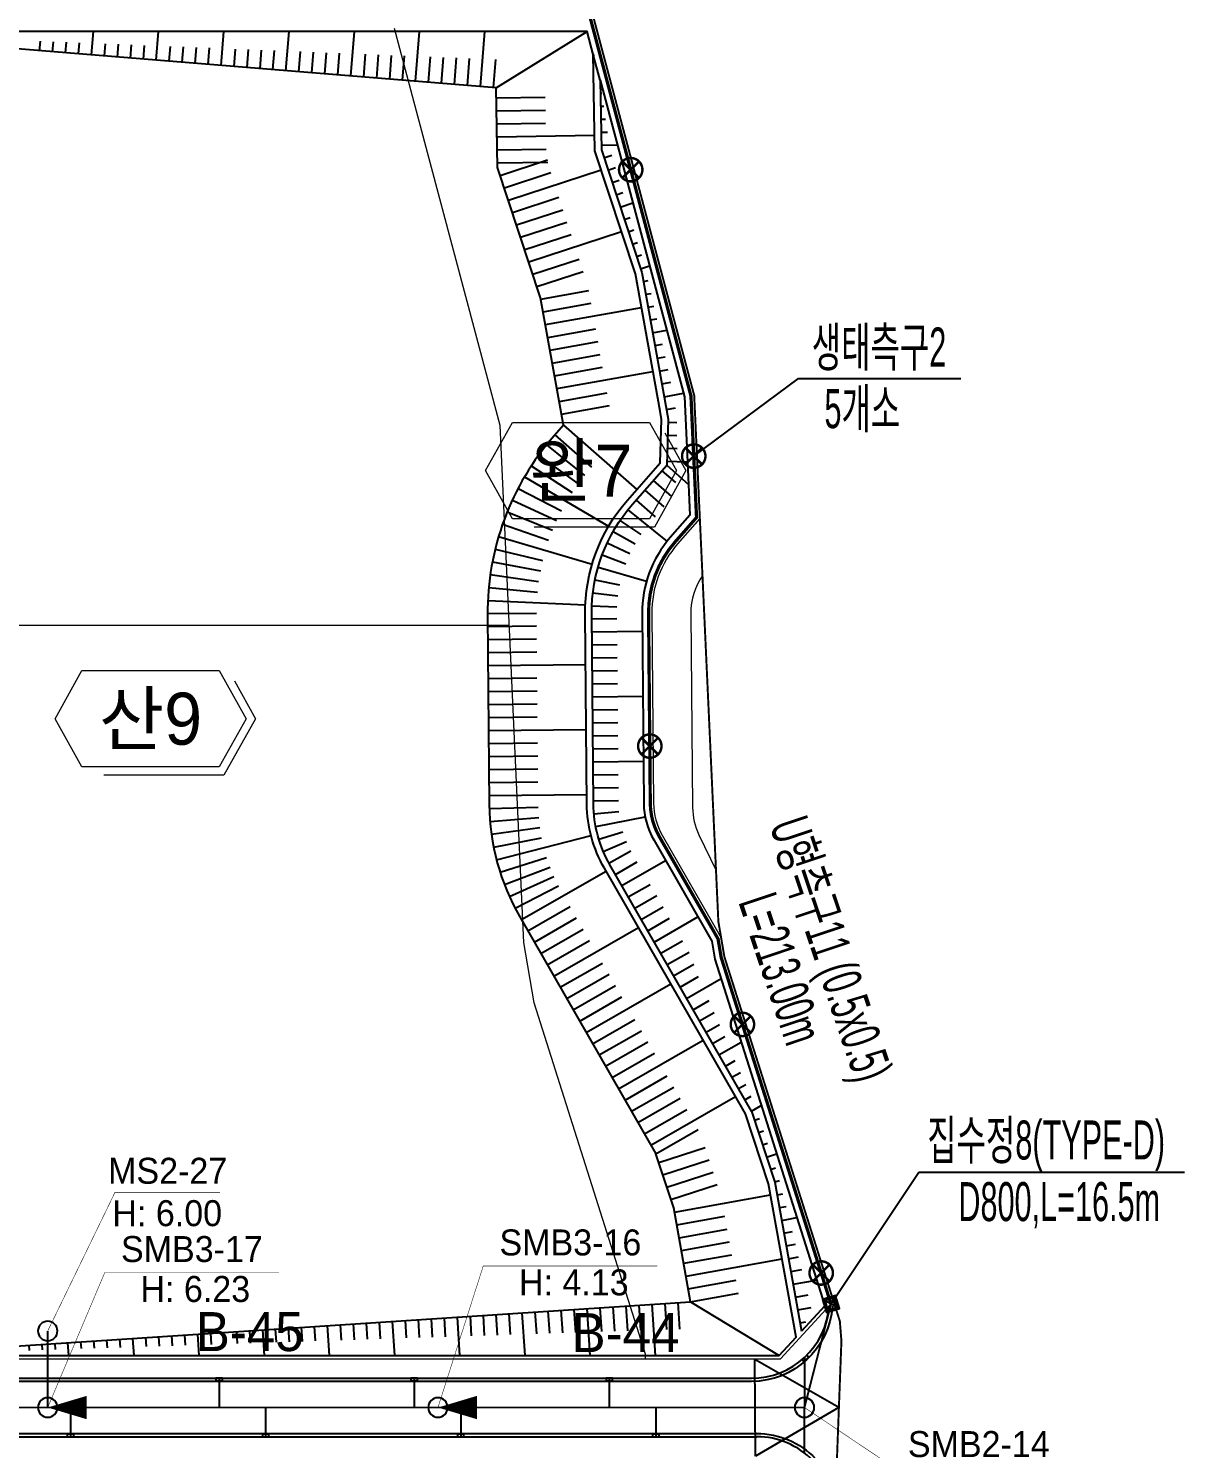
# Model space of a CAD drawing. Extents: x 230860 to 235519, y 342878 to 344985.
# Drawn here: x 232942.4 to 233120.2, y 343612.6 to 343831.1 of the extents above; entities that cross this region are included whole.
import ezdxf
from ezdxf.enums import TextEntityAlignment as Align

# ---------------------------------------------------------------- set-up
doc = ezdxf.new("R2010")
doc.units = 0
doc.linetypes.add('PHANTOM2', pattern=[1.25, 0.625, -0.125, 0.125, -0.125, 0.125, -0.125])
for name, color, linetype in [('##L형측구', 8, 'Continuous'), ('##보도', 3, 'Continuous'), ('#00_구역계_금회 변경(210413)', 1, 'Continuous'), ('___생태측구', 231, 'Continuous'), ('CE-SLOP-FILL', 9, 'Continuous'), ('MN info M1', 2, 'Continuous'), ('storm_2호 우수받이', 1, 'Continuous'), ('storm_arrow', 7, 'Continuous'), ('storm_MH', 2, 'Continuous'), ('storm_pipe text', 1, 'Continuous'), ('storm_U형측구', 130, 'Continuous'), ('storm_집수정', 4, 'Continuous'), ('도로시종점', 1, 'Continuous'), ('맨홀지시선', 7, 'Continuous'), ('블록맨홀', 1, 'Continuous')]:
    doc.layers.add(name, color=color, linetype=linetype)
for name, color, linetype, lineweight in [('00_도로_계획선', 7, 'Continuous', 0), ('0_획지경계선', 8, 'Continuous', 5), ('storm_pipe', 160, 'Continuous', 30), ('블럭명', 7, 'Continuous', 0)]:
    doc.layers.add(name, color=color, linetype=linetype, lineweight=lineweight)
doc.styles.get("Standard").update_dxf_attribs({"font": 'Dotum.TTF'})
doc.styles.add('돋움체', font='DotumChe.TTF')
doc.styles.add('스타일1', font='H2HDRM.TTF')
doc.linetypes.add('XUC', pattern='A,0.4,-0.15,["U <",돋움체,S=0.1,R=0,X=-0.1,Y=-0.05],-0.05', length=0.6)

# ---------------------------------------------------------------- blocks, each defined once
blk = doc.blocks.new('집수정')
at = {"layer": 'storm_집수정', "color": 7}
for p, q in [((244926.13, 275597.31), (244923.78, 275599.12)), ((244925.87, 275599.39), (244924.05, 275597.04))]:
    blk.add_line(p, q, dxfattribs=at)
for points in [[(244924.05, 275597.04), (244926.13, 275597.31), (244925.87, 275599.39), (244923.78, 275599.12)], [(244924.31, 275597.37), (244925.8, 275597.57), (244925.61, 275599.05), (244924.12, 275598.86)]]:
    blk.add_lwpolyline(points, close=True, dxfattribs=at)
blk = doc.blocks.new('1')
at = {"layer": 'storm_MH', "flags": 128}
blk.add_lwpolyline([(-0.75, 0, 1), (0.75, 0, 1)], format="xyb", close=True, dxfattribs=at)
blk = doc.blocks.new('생태측구')
at = {"layer": '___생태측구', "const_width": 0.25, "flags": 128}
blk.add_lwpolyline([(233062.38, 343556.09, 1), (233064.78, 343556.09, 1)], format="xyb", close=True, dxfattribs=at)
at = {"layer": '___생태측구', "const_width": 0.25}
for points in [[(233064.43, 343555.24), (233062.73, 343556.94)], [(233064.43, 343556.94), (233062.73, 343555.24)]]:
    blk.add_lwpolyline(points, dxfattribs=at)

msp = doc.modelspace()

# ---------------------------------------------------------------- linework, layer by layer
at = {"layer": '##L형측구'}
for points in [[(233066.052, 343634.475, -0.3927602), (233053.586, 343622.897), (232916.401, 343622.897, -0.4142136), (232903.901, 343635.397), (232903.901, 344044.966), (232905.651, 344060.255), (232905.651, 344072.691, -0.2012258), (232910.588, 344084.462, 0.2422778), (232914.965, 344097.717, -0.2929377), (232916.916, 344102.164), (232917.13, 344102.307, -0.3516533), (232922.741, 344101.807, -0.3516533)], [(232454.108, 343318.9), (232683.01, 343101.521), (232765.343, 343189.233, 0.1907054), (232903.901, 343539.3), (232903.901, 343602.397, -0.4142136), (232916.401, 343614.897), (233054.416, 343614.897, -0.4253475), (233066.907, 343601.924)]]:
    msp.add_lwpolyline(points, format="xyb", dxfattribs=at)
at = {"layer": '##보도', "color": 8}
for points in [[(233053.586, 343623.397, 0.3927602), (233065.553, 343634.512)], [(232683.032, 343100.811), (232765.843, 343189.101, 0.1906051), (232904.401, 343539.366), (232904.401, 343602.397, -0.4142136), (232916.401, 343614.397), (233054.416, 343614.397)], [(233066.407, 343601.943, 0.4253475), (233054.416, 343614.397)]]:
    msp.add_lwpolyline(points, format="xyb", dxfattribs=at)
msp.add_lwpolyline([(232916.401, 343623.397), (233053.586, 343623.397)], dxfattribs=at)
at = {"layer": '#00_구역계_금회 변경(210413)', "linetype": 'PHANTOM2', "ltscale": 20, "const_width": 0.3, "flags": 128}
msp.add_lwpolyline([(232023.898, 344289.364), (232030.531, 344289.026), (232043.601, 344288.138), (232080.14, 344285.346), (232097.92, 344284.293), (232117.754, 344282.993), (232125.614, 344282.399), (232137.55, 344281.631), (232157.734, 344280.228), (232177.728, 344278.951), (232198.023, 344277.905), (232218.42, 344278.857), (232233.264, 344282.106), (232245.282, 344286.376), (232249.795, 344288.107), (232254.246, 344289.994), (232258.628, 344292.034), (232262.937, 344294.225), (232267.168, 344296.565), (232271.314, 344299.05), (232275.372, 344301.678), (232279.336, 344304.445), (232283.201, 344307.347), (232286.964, 344310.383), (232290.618, 344313.547), (232294.161, 344316.836), (232297.587, 344320.246), (232313.67, 344336.818), (232316.517, 344339.652), (232319.461, 344342.385), (232322.497, 344345.015), (232325.623, 344347.537), (232328.835, 344349.95), (232332.128, 344352.249), (232335.499, 344354.434), (232338.943, 344356.5), (232342.458, 344358.445), (232346.037, 344360.267), (232349.678, 344361.964), (232353.376, 344363.533), (232357.125, 344364.974), (232360.922, 344366.284), (232364.763, 344367.461), (232368.642, 344368.504), (232372.554, 344369.412), (232376.496, 344370.184), (232380.463, 344370.818), (232384.449, 344371.315), (232452.997, 344378.651), (232454.948, 344378.828), (232456.904, 344378.941), (232458.862, 344378.99), (232460.821, 344378.975), (232462.779, 344378.896), (232464.733, 344378.753), (232466.681, 344378.546), (232468.621, 344378.276), (232470.552, 344377.943), (232479.652, 344375.902), (232481.041, 344375.59), (232483.596, 344374.968), (232486.45, 344374.273), (232495.009, 344372.461), (232499.081, 344371.599), (232538.644, 344362.748), (232557.298, 344357.07), (232563.106, 344355.345), (232564.403, 344354.983), (232565.712, 344354.665), (232567.03, 344354.392), (232568.357, 344354.162), (232569.691, 344353.978), (232571.031, 344353.839), (232572.374, 344353.745), (232573.72, 344353.696), (232575.067, 344353.693), (232576.413, 344353.734), (232577.757, 344353.822), (232579.097, 344353.954), (232580.432, 344354.131), (232598.835, 344356.893), (232598.835, 344356.893), (232615.69, 344360.429), (232622.221, 344361.986), (232625.865, 344362.855), (232625.865, 344362.855), (232628.057, 344363.164), (232630.257, 344363.409), (232632.463, 344363.589), (232634.674, 344363.704), (232636.887, 344363.755), (232727.023, 344364.533), (232729.387, 344364.517), (232731.749, 344364.427), (232751.97, 344362.95), (232759.941, 344362.231), (232763.82, 344361.752), (232765.63, 344361.529), (232770.755, 344360.805), (232775.792, 344360.018), (232783.656, 344358.526), (232791.466, 344356.778), (232799.216, 344354.778), (232806.896, 344352.526), (232814.499, 344350.026), (232822.017, 344347.28), (232829.441, 344344.291), (232836.764, 344341.061), (232843.979, 344337.596), (232889.108, 344314.57), (232889.481, 344309.391), (232881.341, 344266.254), (232877.499, 344246.611), (232874.945, 344232.517), (232874.271, 344218.268), (232875.134, 344209.776), (232882.429, 344185.035), (232895.612, 344149.82), (232922.066, 344102.477), (232926.514, 344094.161), (232980.514, 344014.161), (233008.876, 343976.936), (233012.741, 343966.88), (233016.145, 343887.735), (233019.822, 343868.381), (233044.8, 343774.592), (233048.514, 343693.67), (233049.441, 343688.235), (233067.194, 343632.173), (233067.437, 343629.126), (233063.809, 343533.354), (233064.439, 343522.175), (233066.65, 343513.19), (233069.773, 343505.386), (233076.074, 343497.513), (233086.501, 343489.662), (233097.943, 343482.445), (233107.682, 343477.119), (233111.504, 343458.117), (233108.754, 343456.627), (233108.754, 343456.627), (233101.78, 343447.36), (233096.55, 343445.52), (233091.07, 343439.83), (233084.14, 343428.36), (233080.25, 343421.92), (233079.96, 343405.11), (233076.11, 343391.99), (233061.15, 343374.45), (233058.66, 343365.76), (233054.631, 343358.506), (233052.7, 343355.03), (233049.51, 343341.3), (233049.77, 343339.48), (233030.245, 343335.193), (232974.33, 343277.97), (232971.95, 343277.48), (232966.13, 343276.28), (232965.81, 343276.07), (232937.137, 343257.61), (232818.11, 343134.97), (232811.86, 343128.78), (232723.615, 343039.09), (232720.48, 343029.84), (232714.93, 343028.2), (232708.85, 343027.68), (232702.89, 343025.34), (232684.48, 343022.24), (232675.86, 343014.96), (232656.64, 343016.47), (232650.39, 343016.96), (232638.289, 343018.529), (232634.217, 343019.058), (232632.486, 343019.083), (232506.755, 343150.979), (232371.045, 343280.518), (232230.117, 343412.802), (232224.857, 343417.715), (232195.632, 343445.009), (232179.037, 343460.762), (232168.555, 343473.181), (232153.897, 343495.289), (232142.471, 343517.128), (232140.188, 343522.455), (232136.055, 343538.551), (232135.467, 343554.863), (232135.387, 343561.34), (232135.248, 343572.67), (232136.365, 343598.107), (232151.049, 343812.635), (232150.562, 343932.138), (232150.55, 343933.659), (232150.434, 343938.657), (232150.199, 343943.652), (232149.845, 343948.639), (232149.373, 343953.617), (232148.782, 343958.582), (232148.073, 343963.531), (232147.246, 343968.462), (232146.302, 343973.373), (232145.242, 343978.259), (232144.066, 343983.118), (232142.774, 343987.949), (232141.367, 343992.747), (232139.847, 343997.51), (232138.214, 344002.236), (232136.469, 344006.921), (232134.612, 344011.564), (232132.646, 344016.161), (232130.571, 344020.71), (232128.388, 344025.208), (232126.099, 344029.654), (232123.704, 344034.043), (232121.206, 344038.374), (232118.605, 344042.644), (232115.903, 344046.851), (232091.852, 344083.341), (232067.899, 344083.341), (232034.824, 344133.522), (232018.39, 344158.455), (232018.044, 344158.981), (232015.314, 344163.17), (232012.618, 344167.381), (232009.957, 344171.614), (232007.331, 344175.868), (232004.739, 344180.144), (232002.183, 344184.442), (231999.662, 344188.759), (231997.177, 344193.098), (231994.727, 344197.457), (231992.313, 344201.835), (231989.935, 344206.234), (231988.663, 344208.633), (231980.325, 344221.579), (231979.44, 344223.353), (231977.24, 344227.856), (231975.075, 344232.377), (231972.948, 344236.916), (231970.858, 344241.471), (231968.806, 344246.044), (231966.791, 344250.634), (231964.813, 344255.24), (231962.874, 344259.861), (231960.973, 344264.499), (231959.109, 344269.152), (231957.284, 344273.821), (231955.497, 344278.503), (231955.072, 344279.647), (231953.749, 344283.201), (231952.039, 344287.912), (231951.662, 344288.978), (231952.635, 344288.989), (231960.846, 344288.871), (231961.863, 344288.878), (231968.729, 344288.926), (231974.518, 344289.119), (231985.163, 344289.397), (231990.881, 344289.479), (232002.63, 344289.477), (232002.63, 344289.477), (232010.957, 344289.395), (232021.545, 344289.37)], close=True, dxfattribs=at)
at = {"layer": '00_도로_계획선', "linetype": 'Continuous'}
for points in [[(233018.101, 343877.438), (233019.822, 343868.381), (233044.8, 343774.592), (233045.67, 343755.636)], [(233037.312, 343626.397), (233037.338, 343627.082), (233020.216, 343681.151), (233018.63, 343690.448), (233014.98, 343769.991), (232998.714, 343831.066)], [(233046.071, 343746.898), (233048.155, 343701.493)], [(233048.941, 343691.167), (233049.441, 343688.235), (233066.223, 343635.241)], [(233066.223, 343635.241), (233058.092, 343626.397)], [(232915.886, 343626.397), (233058.092, 343626.397)]]:
    msp.add_lwpolyline(points, dxfattribs=at)
for points in [[(233045.67, 343755.636), (233042.257, 343751.745, 0.1843241), (233038.286, 343741.049), (233038.55, 343711.848, 0.1287025), (233039.876, 343706.96), (233048.941, 343691.167)], [(233046.071, 343746.898, 0.1552315), (233044.285, 343741.103), (233044.556, 343711.205, 0.109551), (233045.532, 343706.987), (233048.155, 343701.493)]]:
    msp.add_lwpolyline(points, format="xyb", dxfattribs=at)
at = {"layer": '0_획지경계선'}
msp.add_lwpolyline([(232907.401, 343739.229), (233016.391, 343739.229)], dxfattribs=at)
at = {"layer": '___생태측구', "color": 0}
for p, q in [((233044.728, 343765.249), (233060.843, 343777.206)), ((233060.843, 343777.206), (233085.815, 343777.206)), ((233061.779, 343777.206), (233084.173, 343777.206))]:
    msp.add_line(p, q, dxfattribs=at)
at = {"layer": 'CE-SLOP-FILL', "color": 8}
for p, q in [((232952.13, 343826.981), (232952.421, 343830.566)), ((232962.097, 343826.173), (232962.454, 343830.566)), ((232972.065, 343825.364), (232972.487, 343830.566)), ((232982.032, 343824.555), (232982.52, 343830.566)), ((232991.999, 343823.746), (232992.553, 343830.566)), ((233001.966, 343822.937), (233002.585, 343830.566)), ((233011.934, 343822.128), (233012.618, 343830.566)), ((232944.156, 343827.629), (232944.276, 343829.097)), ((232946.15, 343827.467), (232946.276, 343829.016)), ((232948.143, 343827.305), (232948.276, 343828.936)), ((232950.137, 343827.143), (232950.276, 343828.855)), ((232954.124, 343826.82), (232954.276, 343828.693)), ((232956.117, 343826.658), (232956.276, 343828.612)), ((232958.111, 343826.496), (232958.276, 343828.531)), ((232960.104, 343826.334), (232960.276, 343828.45)), ((232964.091, 343826.011), (232964.276, 343828.288)), ((232966.084, 343825.849), (232966.276, 343828.208)), ((232968.078, 343825.687), (232968.276, 343828.127)), ((232970.071, 343825.526), (232970.276, 343828.046)), ((232974.058, 343825.202), (232974.276, 343827.884)), ((232976.052, 343825.04), (232976.276, 343827.803)), ((232978.045, 343824.878), (232978.276, 343827.722)), ((232980.038, 343824.717), (232980.276, 343827.641)), ((232984.025, 343824.393), (232984.276, 343827.48)), ((232986.019, 343824.231), (232986.276, 343827.399)), ((232988.012, 343824.07), (232988.276, 343827.318)), ((232990.006, 343823.908), (232990.276, 343827.237)), ((232993.993, 343823.584), (232994.276, 343827.075)), ((232995.986, 343823.423), (232996.276, 343826.994)), ((232997.979, 343823.261), (232998.276, 343826.913)), ((232999.973, 343823.099), (233000.276, 343826.833)), ((233003.96, 343822.775), (233004.276, 343826.671)), ((233005.953, 343822.614), (233006.276, 343826.59)), ((233007.947, 343822.452), (233008.276, 343826.509)), ((233009.94, 343822.29), (233010.276, 343826.428)), ((233013.927, 343821.967), (233014.276, 343826.266)), ((233030.366, 343821.098), (233030.613, 343821.102)), ((233014.377, 343820.355), (233021.876, 343820.493)), ((233014.414, 343818.356), (233021.913, 343818.493)), ((233030.403, 343819.098), (233030.897, 343819.107)), ((233014.451, 343816.356), (233021.949, 343816.493)), ((233030.44, 343817.098), (233031.18, 343817.112)), ((233014.487, 343814.356), (233029.485, 343814.631)), ((233030.476, 343815.099), (233031.463, 343815.117)), ((233014.524, 343812.357), (233022.023, 343812.494)), ((233030.513, 343813.099), (233032.98, 343813.144)), ((233014.561, 343810.357), (233022.304, 343810.499)), ((233014.984, 343808.423), (233022.247, 343810.816)), ((233030.927, 343811.163), (233032.114, 343811.554)), ((233015.61, 343806.524), (233022.733, 343808.87)), ((233016.236, 343804.624), (233030.483, 343809.317)), ((233031.553, 343809.264), (233032.684, 343809.636)), ((233032.179, 343807.364), (233033.255, 343807.719)), ((233032.804, 343805.465), (233033.825, 343805.801)), ((233016.861, 343802.724), (233023.985, 343805.071)), ((233017.487, 343800.825), (233024.611, 343803.171)), ((233033.43, 343803.565), (233035.362, 343804.201)), ((233018.113, 343798.925), (233025.236, 343801.272)), ((233034.056, 343801.665), (233034.967, 343801.965)), ((233018.738, 343797.026), (233025.862, 343799.372)), ((233019.364, 343795.126), (233033.611, 343799.819)), ((233034.681, 343799.766), (233035.537, 343800.048)), ((233035.307, 343797.866), (233036.108, 343798.13)), ((233019.99, 343793.226), (233027.113, 343795.573)), ((233035.933, 343795.967), (233036.679, 343796.212)), ((233036.559, 343794.067), (233037.94, 343794.522)), ((233020.616, 343791.327), (233027.739, 343793.673)), ((233036.989, 343792.118), (233037.748, 343792.254)), ((233021.217, 343789.421), (233028.599, 343790.746)), ((233037.342, 343790.149), (233038.183, 343790.3)), ((233021.571, 343787.453), (233028.953, 343788.778)), ((233021.924, 343785.484), (233036.688, 343788.134)), ((233037.696, 343788.181), (233038.618, 343788.346)), ((233038.049, 343786.212), (233039.053, 343786.393)), ((233022.278, 343783.515), (233029.66, 343784.841)), ((233038.403, 343784.244), (233040.573, 343784.634)), ((233022.631, 343781.547), (233030.013, 343782.872)), ((233038.756, 343782.275), (233039.923, 343782.485)), ((233022.984, 343779.578), (233030.366, 343780.904)), ((233039.109, 343780.307), (233040.358, 343780.531)), ((233023.338, 343777.61), (233030.72, 343778.935)), ((233023.691, 343775.641), (233038.455, 343778.292)), ((233039.463, 343778.338), (233040.793, 343778.577)), ((233024.044, 343773.673), (233031.426, 343774.998)), ((233039.816, 343776.37), (233041.228, 343776.623)), ((233040.17, 343774.401), (233043.156, 343774.937)), ((233024.398, 343771.704), (233031.78, 343773.03)), ((233040.523, 343772.433), (233041.948, 343772.689)), ((233040.774, 343770.457), (233042.133, 343770.415)), ((233023.381, 343768.517), (233029.019, 343763.571)), ((233024.7, 343770.021), (233035.977, 343760.129)), ((233040.713, 343768.457), (233042.149, 343768.414)), ((233022.094, 343766.987), (233027.947, 343762.297)), ((233040.653, 343766.458), (233042.164, 343766.413)), ((233020.881, 343765.397), (233026.955, 343760.996)), ((233040.574, 343763.853), (233043.926, 343760.913)), ((233040.592, 343764.459), (233043.768, 343764.363)), ((233018.695, 343762.049), (233031.637, 343754.465)), ((233019.748, 343763.749), (233026.027, 343759.648)), ((233039.831, 343763.007), (233041.915, 343761.18)), ((233017.726, 343760.299), (233024.373, 343756.826)), ((233037.194, 343760), (233040.107, 343757.445)), ((233038.512, 343761.504), (233041.319, 343759.042)), ((233016.843, 343758.505), (233023.651, 343755.358)), ((233035.875, 343758.497), (233038.788, 343755.941)), ((233016.048, 343756.67), (233023, 343753.856)), ((233033.388, 343755.368), (233036.595, 343753.192)), ((233034.575, 343756.977), (233040.625, 343752.132)), ((233015.343, 343754.799), (233022.423, 343752.325)), ((233032.332, 343753.67), (233035.701, 343751.755)), ((233014.209, 343750.965), (233021.495, 343749.188)), ((233014.729, 343752.895), (233029.113, 343748.64)), ((233031.414, 343751.894), (233034.924, 343750.252)), ((233013.782, 343749.011), (233021.146, 343747.589)), ((233030.639, 343750.05), (233034.268, 343748.691)), ((233013.451, 343747.039), (233020.875, 343745.976)), ((233030.012, 343748.152), (233037.462, 343746.016)), ((233013.216, 343745.053), (233020.683, 343744.351)), ((233029.219, 343744.235), (233033.066, 343743.769)), ((233029.538, 343746.209), (233033.336, 343745.44)), ((233013.077, 343743.058), (233028.062, 343742.38)), ((233029.057, 343742.242), (233032.928, 343742.082)), ((233013.035, 343741.058), (233020.535, 343741.083)), ((233029.042, 343740.243), (233032.917, 343740.278)), ((233013.053, 343739.058), (233020.552, 343739.126)), ((233029.061, 343738.243), (233036.81, 343738.313)), ((233013.071, 343737.058), (233020.57, 343737.126)), ((233029.079, 343736.243), (233032.954, 343736.278)), ((233013.089, 343735.059), (233020.588, 343735.126)), ((233029.097, 343734.243), (233032.972, 343734.278)), ((233013.107, 343733.059), (233028.106, 343733.194)), ((233013.125, 343731.059), (233020.625, 343731.127)), ((233029.115, 343732.243), (233032.99, 343732.278)), ((233013.143, 343729.059), (233020.643, 343729.127)), ((233029.133, 343730.243), (233033.008, 343730.278)), ((233013.161, 343727.059), (233020.661, 343727.127)), ((233029.151, 343728.243), (233036.901, 343728.313)), ((233013.179, 343725.059), (233020.679, 343725.127)), ((233029.169, 343726.243), (233033.044, 343726.278)), ((233013.197, 343723.059), (233028.197, 343723.195)), ((233029.187, 343724.243), (233033.062, 343724.279)), ((233013.215, 343721.059), (233020.715, 343721.127)), ((233029.205, 343722.244), (233033.08, 343722.279)), ((233029.223, 343720.244), (233033.098, 343720.279)), ((233013.234, 343719.059), (233020.733, 343719.127)), ((233029.242, 343718.244), (233036.991, 343718.314)), ((233013.252, 343717.059), (233020.751, 343717.127)), ((233029.26, 343716.244), (233033.135, 343716.279)), ((233013.27, 343715.059), (233020.769, 343715.127)), ((233029.278, 343714.244), (233033.153, 343714.279)), ((233013.288, 343713.059), (233028.287, 343713.195)), ((233029.296, 343712.244), (233033.171, 343712.279)), ((233013.31, 343711.06), (233020.808, 343711.246)), ((233013.417, 343709.063), (233020.892, 343709.674)), ((233029.374, 343710.246), (233033.234, 343710.587)), ((233029.653, 343708.267), (233037.261, 343709.745)), ((233013.637, 343707.075), (233021.065, 343708.11)), ((233030.136, 343706.327), (233033.842, 343707.456)), ((233013.968, 343705.103), (233021.326, 343706.557)), ((233014.412, 343703.153), (233028.938, 343706.891)), ((233030.817, 343704.447), (233034.386, 343705.955)), ((233014.965, 343701.231), (233022.111, 343703.509)), ((233031.689, 343702.649), (233035.083, 343704.519)), ((233032.682, 343700.912), (233036.043, 343702.841)), ((233033.678, 343699.178), (233040.399, 343703.036)), ((233015.626, 343699.344), (233022.631, 343702.024)), ((233016.393, 343697.497), (233023.235, 343700.57)), ((233018.232, 343693.947), (233031.241, 343701.414)), ((233017.264, 343695.697), (233023.92, 343699.153)), ((233034.673, 343697.443), (233038.034, 343699.372)), ((233035.669, 343695.709), (233039.03, 343697.638)), ((233019.228, 343692.213), (233025.732, 343695.946)), ((233020.223, 343690.478), (233026.728, 343694.211)), ((233036.665, 343693.974), (233040.025, 343695.903)), ((233037.66, 343692.24), (233041.021, 343694.168)), ((233038.656, 343690.505), (233045.377, 343694.363)), ((233021.219, 343688.743), (233027.723, 343692.477)), ((233023.21, 343685.274), (233036.219, 343692.741)), ((233022.214, 343687.009), (233028.719, 343690.742)), ((233039.651, 343688.77), (233043.012, 343690.699)), ((233040.647, 343687.036), (233044.008, 343688.965)), ((233024.205, 343683.54), (233030.71, 343687.273)), ((233025.201, 343681.805), (233031.706, 343685.538)), ((233041.642, 343685.301), (233044.729, 343687.073)), ((233042.638, 343683.567), (233045.476, 343685.195)), ((233026.197, 343680.07), (233032.701, 343683.804)), ((233028.188, 343676.601), (233041.197, 343684.068)), ((233043.634, 343681.832), (233048.932, 343684.873)), ((233027.192, 343678.336), (233033.697, 343682.069)), ((233044.629, 343680.097), (233047.09, 343681.51)), ((233045.625, 343678.363), (233047.896, 343679.667)), ((233029.183, 343674.867), (233035.688, 343678.6)), ((233030.179, 343673.132), (233036.684, 343676.865)), ((233046.62, 343676.628), (233048.703, 343677.824)), ((233031.174, 343671.397), (233037.679, 343675.131)), ((233033.166, 343667.928), (233046.175, 343675.395)), ((233047.616, 343674.894), (233049.51, 343675.981)), ((233048.611, 343673.159), (233052.022, 343675.116)), ((233032.17, 343669.663), (233038.675, 343673.396)), ((233049.607, 343671.424), (233051.123, 343672.295)), ((233034.161, 343666.194), (233040.666, 343669.927)), ((233050.603, 343669.69), (233051.93, 343670.452)), ((233035.157, 343664.459), (233041.661, 343668.192)), ((233051.598, 343667.955), (233052.737, 343668.609)), ((233036.152, 343662.724), (233042.657, 343666.458)), ((233038.143, 343659.255), (233051.153, 343666.722)), ((233052.594, 343666.221), (233053.544, 343666.766)), ((233037.148, 343660.99), (233043.653, 343664.723)), ((233053.589, 343664.486), (233055.111, 343665.36)), ((233054.051, 343663.087), (233054.857, 343663.353)), ((233038.903, 343657.931), (233045.408, 343661.665)), ((233054.677, 343661.188), (233055.472, 343661.45)), ((233055.303, 343659.289), (233056.087, 343659.547)), ((233039.352, 343656.57), (233046.475, 343658.918)), ((233039.979, 343654.67), (233047.102, 343657.019)), ((233055.93, 343657.389), (233057.474, 343657.899)), ((233040.605, 343652.771), (233047.728, 343655.12)), ((233056.556, 343655.49), (233057.317, 343655.741)), ((233041.232, 343650.871), (233048.354, 343653.22)), ((233057.182, 343653.59), (233057.932, 343653.838)), ((233041.769, 343648.949), (233056.531, 343651.608)), ((233057.545, 343651.624), (233058.451, 343651.787)), ((233042.123, 343646.981), (233049.505, 343648.31)), ((233057.899, 343649.656), (233058.933, 343649.842)), ((233058.254, 343647.687), (233060.575, 343648.106)), ((233042.478, 343645.013), (233049.859, 343646.342)), ((233058.608, 343645.719), (233059.896, 343645.951)), ((233042.832, 343643.044), (233050.214, 343644.374)), ((233058.963, 343643.751), (233060.378, 343644.006)), ((233043.187, 343641.076), (233050.568, 343642.406)), ((233043.541, 343639.108), (233058.304, 343641.767)), ((233059.317, 343641.782), (233060.859, 343642.06)), ((233059.672, 343639.814), (233061.341, 343640.115)), ((233043.896, 343637.139), (233051.277, 343638.469)), ((233060.026, 343637.846), (233063.619, 343638.493)), ((233042.263, 343635.034), (233042.53, 343630.965)), ((233044.25, 343635.171), (233051.632, 343636.501)), ((233060.381, 343635.877), (233062.304, 343636.224)), ((233008.336, 343632.803), (233008.725, 343626.897)), ((233010.332, 343632.934), (233010.53, 343629.915)), ((233012.328, 343633.065), (233012.53, 343629.981)), ((233014.323, 343633.196), (233014.53, 343630.047)), ((233016.319, 343633.327), (233016.53, 343630.112)), ((233018.315, 343633.459), (233018.746, 343626.897)), ((233020.31, 343633.59), (233020.53, 343630.244)), ((233022.306, 343633.721), (233022.53, 343630.309)), ((233024.302, 343633.852), (233024.53, 343630.375)), ((233026.297, 343633.984), (233026.53, 343630.44)), ((233028.293, 343634.115), (233028.768, 343626.897)), ((233030.289, 343634.246), (233030.53, 343630.572)), ((233032.284, 343634.377), (233032.53, 343630.637)), ((233034.28, 343634.509), (233034.53, 343630.703)), ((233036.276, 343634.64), (233036.53, 343630.768)), ((233038.272, 343634.771), (233038.789, 343626.897)), ((233040.267, 343634.902), (233040.53, 343630.9)), ((233060.735, 343633.909), (233062.786, 343634.278)), ((232974.409, 343630.572), (232974.53, 343628.734)), ((232976.405, 343630.703), (232976.53, 343628.8)), ((232978.401, 343630.834), (232978.66, 343626.897)), ((232980.397, 343630.965), (232980.53, 343628.931)), ((232982.392, 343631.097), (232982.53, 343628.997)), ((232984.388, 343631.228), (232984.53, 343629.062)), ((232986.384, 343631.359), (232986.53, 343629.128)), ((232988.379, 343631.49), (232988.681, 343626.897)), ((232990.375, 343631.621), (232990.53, 343629.259)), ((232992.371, 343631.753), (232992.53, 343629.325)), ((232994.366, 343631.884), (232994.53, 343629.39)), ((232996.362, 343632.015), (232996.53, 343629.456)), ((232998.358, 343632.146), (232998.703, 343626.897)), ((233000.353, 343632.278), (233000.53, 343629.587)), ((233002.349, 343632.409), (233002.53, 343629.653)), ((233004.345, 343632.54), (233004.53, 343629.719)), ((233006.341, 343632.671), (233006.53, 343629.784)), ((233061.09, 343631.941), (233061.941, 343632.094)), ((232942.478, 343628.472), (232942.53, 343627.684)), ((232944.474, 343628.603), (232944.53, 343627.75)), ((232946.47, 343628.734), (232946.53, 343627.816)), ((232948.466, 343628.866), (232948.595, 343626.897)), ((232950.461, 343628.997), (232950.53, 343627.947)), ((232952.457, 343629.128), (232952.53, 343628.013)), ((232954.453, 343629.259), (232954.53, 343628.078)), ((232956.448, 343629.39), (232956.53, 343628.144)), ((232958.444, 343629.522), (232958.617, 343626.897)), ((232960.44, 343629.653), (232960.53, 343628.275)), ((232962.435, 343629.784), (232962.53, 343628.341)), ((232964.431, 343629.915), (232964.53, 343628.406)), ((232966.427, 343630.047), (232966.53, 343628.472)), ((232968.422, 343630.178), (232968.638, 343626.897)), ((232970.418, 343630.309), (232970.53, 343628.603)), ((232972.414, 343630.44), (232972.53, 343628.669))]:
    msp.add_line(p, q, dxfattribs=at)
for points in [[(233039.553, 343772.178), (233035.764, 343793.284), (233029.529, 343812.212), (233029.256, 343827.13), (233029.335, 343826.832), (233028.341, 343830.566), (232907.901, 343830.566)], [(233024.7, 343770.021), (233021.186, 343789.595), (233014.573, 343809.671), (233014.348, 343821.932), (232907.958, 343830.566)], [(233014.348, 343821.932), (233028.341, 343830.566)], [(233030.33, 343823.097), (233029.335, 343826.832)], [(233030.33, 343823.097), (233030.526, 343812.381), (233036.735, 343793.53), (233040.789, 343770.95), (233040.574, 343763.853)], [(233030.33, 343823.097), (233043.309, 343774.362), (233043.768, 343764.363)], [(232916.093, 343626.897), (233057.872, 343626.897), (233060.473, 343629.725), (233056.228, 343653.291), (233052.671, 343664.076)], [(233053.589, 343664.486), (233057.2, 343653.537), (233061.322, 343630.649)], [(233055.295, 343664.78), (233064.878, 343634.517), (233061.322, 343630.649)], [(232918.53, 343626.897), (233044.252, 343635.164), (233041.653, 343649.594), (233038.903, 343657.931)], [(233044.25, 343635.171), (233057.872, 343626.897)]]:
    msp.add_lwpolyline(points, dxfattribs=at)
for points in [[(233052.671, 343664.076), (233030.987, 343701.858, -0.1287025), (233028.3, 343711.755), (233028.036, 343740.956, -0.1843241), (233034.551, 343758.504), (233039.585, 343764.243), (233039.786, 343770.876), (233039.553, 343772.178)], [(233024.7, 343770.021), (233023.275, 343768.396, 0.1843241), (233013.037, 343740.821), (233013.301, 343711.619, 0.1287025), (233017.977, 343694.391), (233038.903, 343657.931)], [(233053.589, 343664.486), (233031.854, 343702.356, -0.1287025), (233029.3, 343711.764), (233029.036, 343740.965, -0.1843241), (233035.303, 343757.845), (233040.574, 343763.853)], [(233043.768, 343764.363), (233044.144, 343756.171), (233041.129, 343752.734, 0.1843241), (233036.786, 343741.036), (233037.05, 343711.834, 0.1287025), (233038.576, 343706.214), (233047.507, 343690.652), (233047.98, 343687.881), (233055.295, 343664.78)]]:
    msp.add_lwpolyline(points, format="xyb", dxfattribs=at)
at = {"layer": 'storm_2호 우수받이'}
for p, q in [((233061.752, 343626.605), (233061.752, 343618.897)), ((232971.752, 343623.397), (232971.752, 343618.897)), ((233001.752, 343623.397), (233001.752, 343618.897)), ((233031.752, 343623.397), (233031.752, 343618.897)), ((232948.901, 343618.897), (232948.901, 343614.397)), ((232978.901, 343618.897), (232978.901, 343614.397)), ((233008.901, 343618.897), (233008.901, 343614.397)), ((233038.901, 343618.897), (233038.901, 343614.397)), ((233061.752, 343611.893), (233061.752, 343618.897))]:
    msp.add_line(p, q, dxfattribs=at)
for points in [[(233061.658, 343625.971), (233062.391, 343626.652), (233062.119, 343626.945), (233061.386, 343626.264)], [(232971.252, 343622.997), (232972.252, 343622.997), (232972.252, 343623.397), (232971.252, 343623.397)], [(233001.252, 343622.997), (233002.252, 343622.997), (233002.252, 343623.397), (233001.252, 343623.397)], [(233031.252, 343622.997), (233032.252, 343622.997), (233032.252, 343623.397), (233031.252, 343623.397)], [(232948.401, 343614.397), (232949.401, 343614.397), (232949.401, 343614.797), (232948.401, 343614.797)], [(232978.401, 343614.397), (232979.401, 343614.397), (232979.401, 343614.797), (232978.401, 343614.797)], [(233008.401, 343614.397), (233009.401, 343614.397), (233009.401, 343614.797), (233008.401, 343614.797)], [(233038.401, 343614.397), (233039.401, 343614.397), (233039.401, 343614.797), (233038.401, 343614.797)]]:
    msp.add_lwpolyline(points, close=True, dxfattribs=at)
at = {"layer": 'storm_arrow'}
for points in [[(232945.401, 343618.89, 0, 3.6, 0), (232951.401, 343618.89, 0, 2.977, 0)], [(233005.401, 343618.889, 0, 3.6, 0), (233011.401, 343618.889, 0, 2.977, 0)]]:
    msp.add_lwpolyline(points, format="xyseb", dxfattribs=at)
at = {"layer": 'storm_pipe', "const_width": 0.3, "flags": 128}
for points in [[(233065.833, 343634.816), (233061.752, 343618.897)], [(232945.401, 343618.89), (232945.401, 343630.664)], [(232899.901, 343618.897), (232945.401, 343618.897)], [(232945.401, 343618.897), (233005.401, 343618.897)], [(233005.401, 343618.897), (233061.752, 343618.897)]]:
    msp.add_lwpolyline(points, dxfattribs=at)
at = {"layer": 'storm_U형측구', "linetype": 'XUC', "ltscale": 22, "const_width": 0.5, "flags": 128}
msp.add_lwpolyline([(233065.833, 343634.816), (233048.954, 343688.117), (233048.463, 343690.996), (233039.443, 343706.711, -0.1287025), (233038.05, 343711.843), (233037.786, 343741.045, -0.1843241), (233041.881, 343752.075), (233045.161, 343755.814), (233044.303, 343774.515), (233027.378, 343838.066)], format="xyb", dxfattribs=at)
at = {"layer": 'storm_집수정', "color": 0}
for p, q in [((233065.833, 343634.817), (233079.321, 343655.097)), ((233065.833, 343634.817), (233079.321, 343655.097)), ((233079.321, 343655.097), (233101.716, 343655.097)), ((233079.321, 343655.097), (233120.2, 343655.097))]:
    msp.add_line(p, q, dxfattribs=at)
at = {"layer": '도로시종점'}
for p, q in [((233067.05, 343618.897), (233054.139, 343626.259)), ((233054.218, 343611.397), (233054.139, 343626.259)), ((233067.05, 343618.897), (233054.218, 343611.397))]:
    msp.add_line(p, q, dxfattribs=at)
at = {"layer": '맨홀지시선', "color": 1, "const_width": 0.08}
msp.add_lwpolyline([(232945.401, 343630.664), (232955.741, 343651.991), (232971.876, 343651.991)], dxfattribs=at)
at = {"layer": '맨홀지시선', "color": 30, "const_width": 0.08}
for points in [[(232945.401, 343618.897), (232954.175, 343639.657), (232980.94, 343639.657)], [(233005.401, 343618.897), (233012.369, 343640.673), (233039.134, 343640.673)], [(233061.752, 343618.897), (233075.18, 343609.885), (233101.563, 343609.885)]]:
    msp.add_lwpolyline(points, dxfattribs=at)
at = {"layer": '블럭명'}
for points in [[(233037.921, 343755.617), (233016.846, 343755.617), (233012.701, 343763.033), (233016.846, 343770.449), (233037.921, 343770.449), (233042.066, 343763.033), (233037.921, 343755.617)], [(233040.293, 343768.841), (233043.539, 343763.033), (233038.675, 343754.332), (233020.184, 343754.332)], [(232971.746, 343717.442), (232950.671, 343717.442), (232946.526, 343724.858), (232950.671, 343732.274), (232971.746, 343732.274), (232975.891, 343724.858), (232971.746, 343717.442)], [(232974.118, 343730.665), (232977.363, 343724.858), (232972.5, 343716.156), (232954.009, 343716.156)]]:
    msp.add_lwpolyline(points, dxfattribs=at)

# ---------------------------------------------------------------- block references
at = {"layer": '___생태측구', "xscale": 1.5, "yscale": 1.5, "zscale": 1.5}
for p in [(-116560.332, -171524.812), (-116550.639, -171568.878), (-116557.397, -171613.489), (-116543.154, -171656.303), (-116531.044, -171694.545)]:
    msp.add_blockref('생태측구', p, dxfattribs=at)
at = {"layer": 'storm_MH', "xscale": 2, "yscale": 2, "zscale": 2, "rotation": 180}
for p in [(232945.401, 343630.664), (232945.401, 343618.89), (232945.401, 343618.89), (232945.401, 343618.89), (232945.401, 343618.89), (233005.401, 343618.889), (233005.401, 343618.889), (233005.401, 343618.889), (233005.401, 343618.889)]:
    msp.add_blockref('1', p, dxfattribs=at)
at = {"layer": 'storm_MH', "xscale": 2, "yscale": 2, "zscale": 2}
msp.add_blockref('1', (233061.752, 343618.897), dxfattribs=at)
at = {"layer": 'storm_집수정', "color": 7, "rotation": 280.2569270316741}
msp.add_blockref('집수정', (-81740.049, 535571.961), dxfattribs=at)
msp.add_blockref('집수정', (-81740.049, 535571.961), dxfattribs=at)

# ---------------------------------------------------------------- texts
at = {"layer": '___생태측구', "color": 0, "ltscale": 22, "width": 0.6}
for s, p in [('생태측구2', (233073.217, 343779.036)), ('5개소', (233070.658, 343769.564, -44))]:
    msp.add_text(s, height=6, rotation=0.03924, dxfattribs=at).set_placement(p, align=Align.CENTER)
at = {"layer": 'MN info M1', "color": 30, "style": '스타일1'}
for s, p in [('SMB3-16', (233025.764, 343641.089)), ('SMB3-17', (232967.57, 343640.074)), ('H: 4.13', (233026.286, 343634.944)), ('H: 6.23', (232968.091, 343633.928)), ('SMB2-14', (233088.562, 343610.069))]:
    msp.add_text(s, height=4, dxfattribs=at).set_placement(p, align=Align.BOTTOM_CENTER)
at = {"layer": 'storm_pipe text', "color": 2}
for s, p in [('B-45', (232976.461, 343627.571)), ('B-44', (233034.234, 343627.409))]:
    msp.add_text(s, height=6, dxfattribs=at).set_placement(p, align=Align.CENTER)
at = {"layer": 'storm_U형측구', "linetype": 'XUC', "ltscale": 22, "width": 0.6}
for s, p in [('U형측구11 (0.5x0.5)', (233063.025, 343688.513)), ('L=213.00m', (233055.307, 343685.449))]:
    msp.add_text(s, height=6, rotation=288.5026, dxfattribs=at).set_placement(p, align=Align.CENTER)
at = {"layer": 'storm_집수정', "color": 0, "ltscale": 22, "width": 0.6}
for s, p in [('집수정8(TYPE-D)', (233098.913, 343657.048)), ('D800,L=16.5m', (233100.931, 343647.576, -44))]:
    msp.add_text(s, height=6, rotation=0.03924, dxfattribs=at).set_placement(p, align=Align.CENTER)
at = {"layer": '블럭명'}
for s, p in [('완7', (233027.384, 343763.033)), ('산9', (232961.208, 343724.858))]:
    msp.add_text(s, height=8, dxfattribs=at).set_placement(p, align=Align.MIDDLE_CENTER)
at = {"layer": '블록맨홀', "color": 1, "style": '스타일1'}
for s, p in [('MS2-27', (232963.843, 343655.311)), ('H: 6.00', (232963.774, 343648.79))]:
    msp.add_text(s, height=4, dxfattribs=at).set_placement(p, align=Align.MIDDLE_CENTER)

doc.saveas('drawing.dxf')
